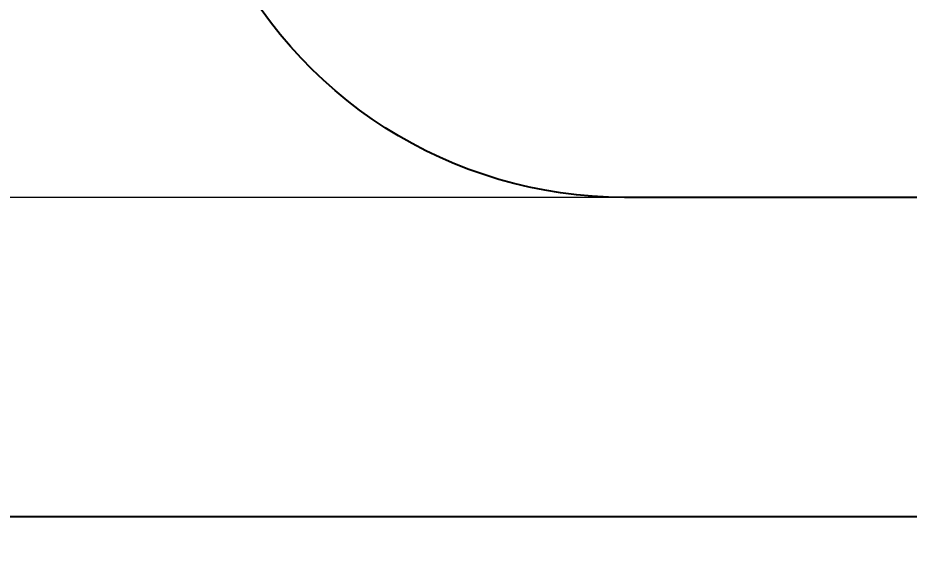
# Model space of a CAD drawing. Header units: millimetres. Extents: x -6398 to 6402, y -5787 to 4580.
# Drawn here: x -3577 to -576, y -5787 to -4009 of the extents above; entities that cross this region are included whole.
import ezdxf

# ---------------------------------------------------------------- set-up
doc = ezdxf.new("R2010")
doc.units = ezdxf.units.MM
doc.layers.add('DIKOM_ЗОНА', color=80, linetype='Continuous')
doc.layers.add('DIKOM_РАЗМЕР_ЗОНА', color=7, linetype='Continuous')
doc.styles.add('style1', font='arial.ttf', dxfattribs={"width": 0.8})
doc.dimstyles.new('1-50', dxfattribs={"dimtxt": 300, "dimasz": 200, "dimexe": 100, "dimexo": 0, "dimgap": 100, "dimtad": 1, "dimtxsty": 'style1', "dimcen": 200, "dimclrd": 7, "dimclre": 7, "dimclrt": 7, "dimadec": 1, "dimazin": 2, "dimtfac": 1, "dimtmove": 0, "dimatfit": 2, "dimfxl": 0, "dimlwd": 25, "dimlwe": 18, "dimarcsym": 0})

# ---------------------------------------------------------------- blocks, each defined once
blk = doc.blocks.new('*D12')
at = {"layer": 'Defpoints', "color": 0, "transparency": 16777216}
for p in [(-1169.8, 4579.9), (-5947.5, -4613.8), (-1169.8, -4613.8)]:
    blk.add_point(p, dxfattribs=at)
at = {"layer": 'DIKOM_РАЗМЕР_ЗОНА', "color": 7, "lineweight": 18, "transparency": 16777216}
for p, q in [((-1169.8, 4579.9), (-6047.5, 4579.9)), ((-1169.8, -4613.8), (-6047.5, -4613.8))]:
    blk.add_line(p, q, dxfattribs=at)
at = {"layer": 'DIKOM_РАЗМЕР_ЗОНА', "color": 7, "lineweight": 25, "transparency": 16777216}
blk.add_line((-5947.5, 4379.9), (-5947.5, -4413.8), dxfattribs=at)
at = {"layer": 'DIKOM_РАЗМЕР_ЗОНА', "color": 7, "transparency": 16777216}
for points in [[(-5980.9, 4379.9), (-5914.2, 4379.9), (-5947.5, 4579.9)], [(-5980.9, -4413.8), (-5914.2, -4413.8), (-5947.5, -4613.8)]]:
    blk.add_solid(points, dxfattribs=at)
at = {"layer": 'DIKOM_РАЗМЕР_ЗОНА', "color": 7, "transparency": 16777216, "insert": (-6200.7, 328.9), "char_height": 300, "attachment_point": 5, "rotation": 90, "style": 'style1'}
blk.add_mtext('9200', dxfattribs=at)
blk = doc.blocks.new('*D13')
at = {"layer": 'Defpoints', "color": 0, "transparency": 16777216}
for p in [(6402.1, 1335.2), (-5518.4, -1066.4), (6402.1, -5686.9)]:
    blk.add_point(p, dxfattribs=at)
at = {"layer": 'DIKOM_РАЗМЕР_ЗОНА', "color": 7, "lineweight": 18, "transparency": 16777216}
for p, q in [((6402.1, 1335.2), (6402.1, -5786.9)), ((-5518.4, -1066.4), (-5518.4, -5786.9))]:
    blk.add_line(p, q, dxfattribs=at)
at = {"layer": 'DIKOM_РАЗМЕР_ЗОНА', "color": 7, "lineweight": 25, "transparency": 16777216}
blk.add_line((-5318.4, -5686.9), (6202.1, -5686.9), dxfattribs=at)
at = {"layer": 'DIKOM_РАЗМЕР_ЗОНА', "color": 7, "transparency": 16777216}
for points in [[(-5318.4, -5653.5), (-5318.4, -5720.2), (-5518.4, -5686.9)], [(6202.1, -5653.5), (6202.1, -5720.2), (6402.1, -5686.9)]]:
    blk.add_solid(points, dxfattribs=at)
at = {"layer": 'DIKOM_РАЗМЕР_ЗОНА', "color": 7, "transparency": 16777216, "insert": (717.6, -5433.7), "char_height": 300, "attachment_point": 5, "style": 'style1'}
blk.add_mtext('11900', dxfattribs=at)

msp = doc.modelspace()

# ---------------------------------------------------------------- linework, layer by layer
at = {"layer": 'DIKOM_ЗОНА', "color": 3}
msp.add_lwpolyline([(208.355, -4613.792), (-1534.307, -4613.792, -0.29134364), (-2893.465, -3748.37, 0.29134364), (-4252.623, -2882.948), (-4518.435, -2882.948, -0.41421356), (-5518.435, -1882.948), (-5518.435, -249.783, -0.41421356), (-4518.435, 750.217)], format="xyb", dxfattribs=at)

# ---------------------------------------------------------------- dimensions: what is measured, and where the dimension line sits
at = {"layer": 'DIKOM_РАЗМЕР_ЗОНА'}
dim = msp.add_linear_dim(base=(-5947.518, -4613.792), p1=(-1169.827, 4579.935), p2=(-1169.827, -4613.792), angle=90, text='9200', dimstyle='1-50', dxfattribs=at)
dim.commit()
dim.dimension.update_dxf_attribs({"geometry": '*D12', "text_midpoint": (-5947.518, 328.93), "dimtype": 160})
dim = msp.add_linear_dim(base=(6402.144, -5686.871), p1=(-5518.435, -1066.365), p2=(6402.144, 1335.217), text='11900', dimstyle='1-50', dxfattribs=at)
dim.commit()
dim.dimension.update_dxf_attribs({"geometry": '*D13', "text_midpoint": (717.581, -5686.871), "dimtype": 160})

doc.saveas('drawing.dxf')
